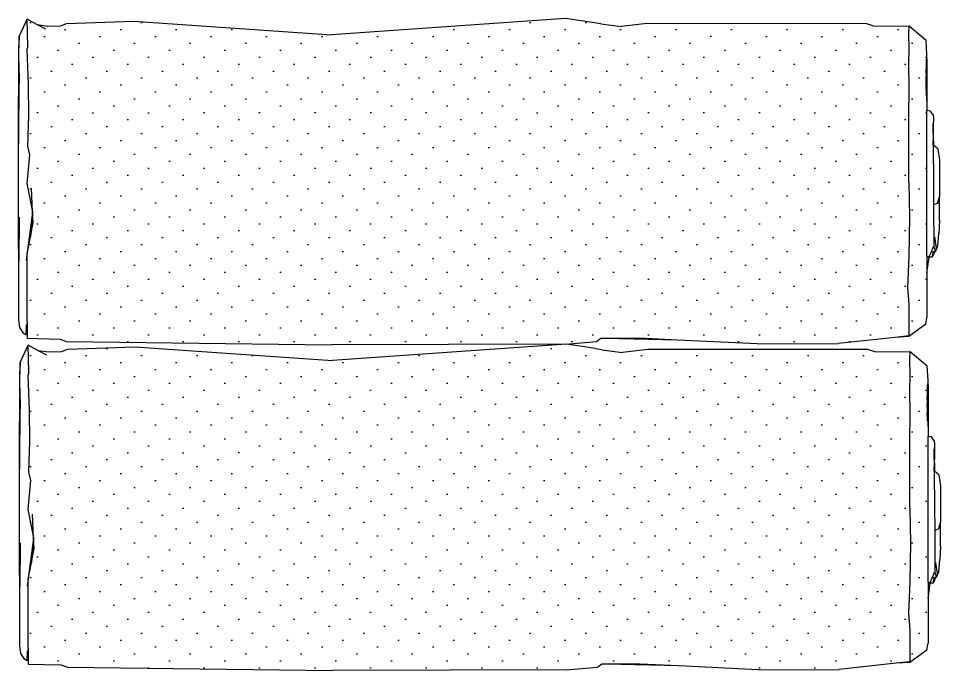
# Model space of a CAD drawing. Header units: inches. Extents: x -10949 to -5554, y -8625 to -6596.
# Drawn here: x -5978.78 to -5970.08, y -7663.63 to -7657.47 of the extents above; entities that cross this region are included whole.
import ezdxf

# ---------------------------------------------------------------- set-up
doc = ezdxf.new("R2010")
doc.units = ezdxf.units.IN
doc.layers.add('.', color=30, linetype='Continuous')
doc.layers.add('Edges', color=7, linetype='Continuous')

# ---------------------------------------------------------------- blocks, each defined once
blk = doc.blocks.new('dghftdghft')
at = {"layer": '.', "true_color": 0x939598, "transparency": 33554687}
h = blk.add_hatch(dxfattribs=at)
h.set_pattern_fill('DOTS', color=252, scale=0.1, angle=45)
h.set_pattern_definition([(45, (0, -0.6249), (-0.0561266008, 0.1683798023), [0, -0.15875])])
h.paths.add_polyline_path([(5081.0279, 22681.2865), (5081.0427, 22681.357), (5081.0344, 22681.6038), (5081.038, 22681.8575), (5081.0487, 22682.1401), (5081.0411, 22682.1614), (5081.0452, 22682.3821), (5080.9671, 22682.34), (5080.8794, 22682.3279), (5080.7735, 22682.3298), (5080.7289, 22682.3492), (5080.184, 22682.3673), (5078.5849, 22682.2573), (5076.6935, 22682.3892), (5076.4593, 22682.3549), (5076.4586, 22682.3531), (5076.4072, 22682.3452), (5076.2414, 22682.3231), (5076.0356, 22682.3472), (5074.2573, 22682.3463), (5074.1999, 22682.3274), (5073.9149, 22682.3294), (5073.9178, 22682.2609), (5073.9149, 22682.1511), (5073.9178, 22682.0074), (5073.9149, 22681.8382), (5073.9178, 22681.5884), (5073.9178, 22681.0643), (5073.9127, 22680.7844), (5073.9178, 22680.4636), (5073.928, 22680.214), (5073.9178, 22680.0776), (5073.9178, 22679.8214), (5074.0271, 22679.8094), (5074.4897, 22679.7589), (5075.1449, 22679.7569), (5075.7877, 22679.7877), (5076.099, 22679.8026), (5076.3717, 22679.8007), (5076.4072, 22679.8004), (5076.4413, 22679.7772), (5076.6935, 22679.7551), (5078.5851, 22679.7499), (5080.7289, 22679.7761), (5080.7796, 22679.7958), (5081.0452, 22679.8024), (5081.0452, 22679.9344), (5081.0452, 22680.4888), (5081.0197, 22680.6234), (5080.9977, 22680.7397), (5081.0025, 22680.8217), (5081.003, 22680.8259), (5081.0029, 22680.8238), (5081.0491, 22681.0531)])
h.paths.add_polyline_path([(5073.9178, 22681.5884), (5073.9149, 22681.8382), (5073.9178, 22682.0074), (5073.9149, 22682.1511), (5073.9178, 22682.2609), (5073.9149, 22682.3294), (5073.7781, 22682.2145), (5073.771, 22682.0956), (5073.7781, 22681.9417), (5073.7781, 22681.883), (5073.7764, 22681.8804), (5073.7781, 22681.835), (5073.7759, 22681.7912), (5073.771, 22681.7234), (5073.771, 22681.6443), (5073.771, 22680.4687), (5073.771, 22680.3322), (5073.771, 22679.9705), (5073.7807, 22679.9157), (5073.9178, 22679.8155), (5073.9178, 22679.8214), (5073.9178, 22680.0776), (5073.928, 22680.214), (5073.9178, 22680.4636), (5073.9127, 22680.7844), (5073.9178, 22681.0643)])
at = {"layer": 'Edges'}
for p, q in [((5073.9149, 22682.3294), (5073.7781, 22682.2145)), ((5073.9178, 22682.2609), (5073.9149, 22682.3294)), ((5074.1999, 22682.3274), (5073.9149, 22682.3294)), ((5074.1999, 22682.3274), (5074.2573, 22682.3463)), ((5074.2573, 22682.3463), (5076.0356, 22682.3472)), ((5076.0356, 22682.3472), (5076.2414, 22682.3231)), ((5076.4072, 22682.3452), (5076.2414, 22682.3231)), ((5076.4072, 22682.3452), (5076.4586, 22682.3531)), ((5076.4593, 22682.3549), (5076.4586, 22682.3531)), ((5076.4593, 22682.3549), (5076.6935, 22682.3892)), ((5076.6935, 22682.3892), (5078.5849, 22682.2573)), ((5080.184, 22682.3673), (5078.5849, 22682.2573)), ((5080.7289, 22682.3492), (5080.184, 22682.3673)), ((5080.7735, 22682.3298), (5080.7289, 22682.3492)), ((5080.8794, 22682.3279), (5080.7735, 22682.3298)), ((5080.9671, 22682.34), (5080.8794, 22682.3279)), ((5080.896, 22682.3017), (5080.9671, 22682.34)), ((5080.9671, 22682.34), (5081.0452, 22682.3821)), ((5081.0411, 22682.1614), (5081.0452, 22682.3821)), ((5081.1102, 22682.2424), (5081.0452, 22682.3821)), ((5073.9149, 22682.1511), (5073.9178, 22682.2609)), ((5073.771, 22682.0956), (5073.7781, 22682.2145)), ((5081.1102, 22682.2424), (5081.1168, 22682.1177)), ((5081.1131, 22682.1049), (5081.1102, 22682.2424)), ((5073.771, 22682.0618), (5073.771, 22682.0956)), ((5073.7781, 22681.9417), (5073.771, 22682.0956)), ((5073.9178, 22682.0074), (5073.9149, 22682.1511)), ((5081.0487, 22682.1401), (5081.038, 22681.8575)), ((5081.0411, 22682.1614), (5081.0487, 22682.1401)), ((5081.1117, 22681.9), (5081.1131, 22682.1049)), ((5081.1168, 22682.1177), (5081.1168, 22682.0832)), ((5073.7776, 22681.8822), (5073.771, 22682.0618)), ((5073.771, 22682.0618), (5073.771, 22681.7234)), ((5073.7781, 22682.0619), (5073.7781, 22681.9417)), ((5081.1168, 22682.0832), (5081.1117, 22681.9)), ((5081.1168, 22682.0832), (5081.1168, 22681.738)), ((5073.9149, 22681.8382), (5073.9178, 22682.0074)), ((5073.771, 22681.7234), (5073.7764, 22681.8804)), ((5073.7764, 22681.8804), (5073.7776, 22681.8822)), ((5073.7764, 22681.8804), (5073.7781, 22681.835)), ((5073.7776, 22681.8822), (5073.7781, 22681.883)), ((5073.7781, 22681.9417), (5073.7781, 22681.883)), ((5081.1117, 22681.9), (5081.1109, 22681.8683)), ((5081.1117, 22681.9), (5081.1168, 22681.738)), ((5073.7759, 22681.7912), (5073.7781, 22681.835)), ((5073.7781, 22681.835), (5073.7781, 22681.7704)), ((5073.9178, 22681.5884), (5073.9149, 22681.8382)), ((5081.038, 22681.8575), (5081.0344, 22681.6038)), ((5081.1102, 22681.7879), (5081.1107, 22681.8378)), ((5081.1107, 22681.8378), (5081.1109, 22681.8683)), ((5081.1168, 22681.738), (5081.1107, 22681.8378)), ((5073.7759, 22681.7912), (5073.771, 22681.7234)), ((5073.771, 22681.7234), (5073.771, 22681.6443)), ((5081.1168, 22681.2386), (5081.1102, 22681.7879)), ((5081.1168, 22681.2386), (5081.1168, 22681.738)), ((5073.7214, 22681.6083), (5073.7195, 22681.5847)), ((5073.7195, 22681.5847), (5073.7198, 22681.511)), ((5073.7214, 22681.6083), (5073.7426, 22681.6397)), ((5073.7426, 22681.6397), (5073.771, 22681.6443)), ((5073.771, 22680.4687), (5073.771, 22681.6443)), ((5073.9178, 22681.0643), (5073.9178, 22681.5884)), ((5081.0344, 22681.6038), (5081.0427, 22681.357)), ((5073.7168, 22681.3613), (5073.7198, 22681.511)), ((5073.7198, 22681.511), (5073.7203, 22681.4007)), ((5073.7214, 22681.4576), (5073.7214, 22681.5431)), ((5073.7214, 22681.4576), (5073.7203, 22681.4007)), ((5073.6822, 22681.3341), (5073.7168, 22681.3613)), ((5073.7202, 22681.364), (5073.7168, 22681.3613)), ((5073.7205, 22681.3503), (5073.7183, 22681.0759)), ((5073.7202, 22681.364), (5073.7203, 22681.4007)), ((5073.7202, 22681.364), (5073.7205, 22681.3503)), ((5081.0427, 22681.357), (5081.0279, 22681.2865)), ((5073.6822, 22681.3341), (5073.6695, 22681.2436)), ((5081.0279, 22681.2865), (5081.0491, 22681.0531)), ((5073.6695, 22681.2436), (5073.6695, 22680.9474)), ((5081.1168, 22680.5203), (5081.1168, 22681.2386)), ((5073.7183, 22681.0759), (5073.7171, 22680.8827)), ((5073.9178, 22681.0643), (5073.9127, 22680.7844)), ((5081.0491, 22681.0531), (5081.0029, 22680.8238)), ((5081.0029, 22680.8238), (5081.012, 22681.0159)), ((5073.6822, 22680.9003), (5073.6695, 22680.9474)), ((5073.6695, 22680.7534), (5073.6695, 22680.9474)), ((5073.6822, 22680.9003), (5073.6878, 22680.8934)), ((5073.6878, 22680.8934), (5073.7171, 22680.8827)), ((5073.7171, 22680.8827), (5073.715, 22680.5371)), ((5073.6695, 22680.7534), (5073.6745, 22680.6474)), ((5073.9127, 22680.7844), (5073.9178, 22680.4636)), ((5080.9977, 22680.7397), (5081.0025, 22680.8217)), ((5081.0025, 22680.8217), (5081.0029, 22680.8238)), ((5081.0026, 22680.8228), (5081.0025, 22680.8217)), ((5081.0025, 22680.8217), (5081.0197, 22680.6234)), ((5081.0025, 22680.8217), (5081.0541, 22680.4329)), ((5081.0029, 22680.8238), (5081.0026, 22680.8228)), ((5081.1099, 22680.7829), (5081.1168, 22680.5203)), ((5081.1099, 22680.7829), (5081.1133, 22680.4302)), ((5081.0197, 22680.6234), (5080.9977, 22680.7397)), ((5073.6833, 22680.5487), (5073.6745, 22680.6474)), ((5073.7093, 22680.6234), (5073.6976, 22680.5314)), ((5073.7138, 22680.5339), (5073.7093, 22680.6234)), ((5081.0452, 22680.4888), (5081.0197, 22680.6234)), ((5073.7032, 22680.5051), (5073.6833, 22680.5487)), ((5073.7138, 22680.5339), (5073.7079, 22680.5179)), ((5073.715, 22680.5371), (5073.7138, 22680.5339)), ((5073.7179, 22680.5448), (5073.715, 22680.5371)), ((5073.7376, 22680.4963), (5073.7179, 22680.5448)), ((5073.7079, 22680.5179), (5073.7002, 22680.5232)), ((5073.7079, 22680.5179), (5073.7032, 22680.5051)), ((5073.7032, 22680.5051), (5073.7068, 22680.5042)), ((5073.7068, 22680.5042), (5073.7284, 22680.4576)), ((5073.7068, 22680.5042), (5073.7177, 22680.5014)), ((5073.7284, 22680.4576), (5073.7177, 22680.5014)), ((5073.7177, 22680.5014), (5073.7376, 22680.4963)), ((5073.7284, 22680.4576), (5073.7535, 22680.4576)), ((5073.7568, 22680.4576), (5073.7376, 22680.4963)), ((5073.771, 22680.3322), (5073.7535, 22680.4576)), ((5073.7535, 22680.4576), (5073.7568, 22680.4576)), ((5073.771, 22680.4687), (5073.7568, 22680.4576)), ((5073.771, 22680.4687), (5073.771, 22680.3322)), ((5073.9178, 22680.4636), (5073.928, 22680.214)), ((5081.0452, 22679.9344), (5081.0452, 22680.4888)), ((5081.1168, 22680.5203), (5081.1168, 22680.0682)), ((5073.771, 22680.3322), (5073.771, 22679.9705)), ((5073.928, 22680.214), (5073.9178, 22680.0776)), ((5073.9178, 22680.0776), (5073.9178, 22679.8214)), ((5081.1168, 22680.0682), (5081.1168, 22679.9499)), ((5073.7807, 22679.9157), (5073.771, 22679.9705)), ((5081.0452, 22679.9344), (5081.0517, 22679.8831)), ((5081.0452, 22679.9344), (5081.0452, 22679.8024)), ((5081.1168, 22679.9499), (5081.1078, 22679.8889)), ((5073.7807, 22679.9157), (5073.9178, 22679.8155)), ((5081.0541, 22679.8509), (5081.0517, 22679.8831)), ((5081.0541, 22679.9069), (5081.0541, 22679.8509)), ((5081.1078, 22679.8889), (5081.081, 22679.8483)), ((5073.9178, 22679.8214), (5073.9178, 22679.8155)), ((5073.9178, 22679.8214), (5074.0271, 22679.8094)), ((5073.9178, 22679.8155), (5074.0271, 22679.8094)), ((5074.0271, 22679.8094), (5074.4897, 22679.7589)), ((5075.1449, 22679.7569), (5075.7877, 22679.7877)), ((5075.7877, 22679.7877), (5076.099, 22679.8026)), ((5075.7877, 22679.7877), (5076.3717, 22679.8007)), ((5076.099, 22679.8026), (5076.3717, 22679.8007)), ((5076.3717, 22679.8007), (5076.4072, 22679.8004)), ((5076.4072, 22679.8004), (5076.4413, 22679.7772)), ((5080.7796, 22679.7958), (5080.7289, 22679.7761)), ((5081.0452, 22679.8024), (5080.7796, 22679.7958)), ((5081.0541, 22679.8509), (5081.0541, 22679.8307)), ((5081.081, 22679.8483), (5081.0541, 22679.8307)), ((5075.1449, 22679.7569), (5074.4897, 22679.7589)), ((5076.6935, 22679.7551), (5076.4413, 22679.7772)), ((5076.6935, 22679.7551), (5078.5851, 22679.7499)), ((5080.7289, 22679.7761), (5078.5851, 22679.7499))]:
    blk.add_line(p, q, dxfattribs=at)

msp = doc.modelspace()

# ---------------------------------------------------------------- block references
at = {"color": 18, "true_color": 0x000000, "xscale": -1.167828239806138, "yscale": 1.167828239806138, "zscale": 1.167828239806138}
for p in [(-44.9107, -34146.609), (-44.901, -34149.687)]:
    msp.add_blockref('dghftdghft', p, dxfattribs=at)

doc.saveas('drawing.dxf')
